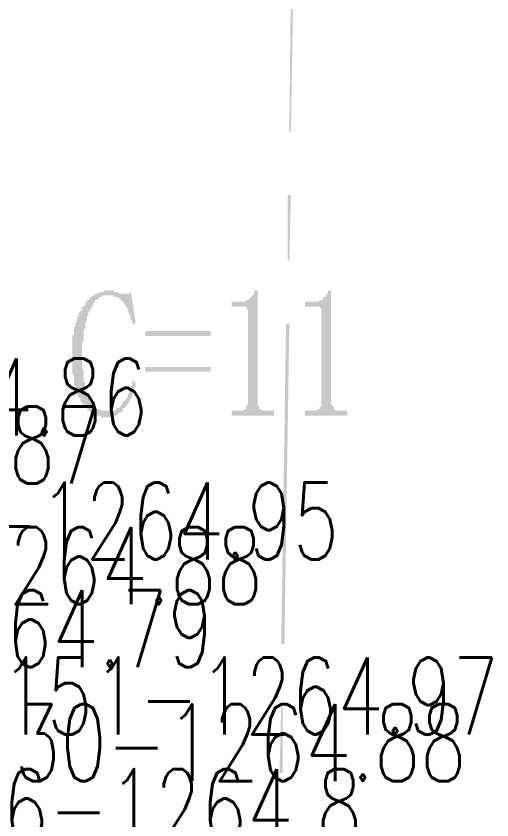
# Model space of a CAD drawing. Header units: millimetres. Extents: x 6156 to 7119, y 3162 to 3647.
# Drawn here: x 6993.06 to 7011.63, y 3552.59 to 3583.95 of the extents above; entities that cross this region are included whole.
import ezdxf
from ezdxf.enums import TextEntityAlignment as Align

# ---------------------------------------------------------------- set-up
doc = ezdxf.new("R2010")
doc.units = ezdxf.units.MM
doc.layers.add('图层1', color=7, linetype='Continuous')
doc.layers.add('点图2', color=30, linetype='Continuous', lineweight=5)
doc.styles.add('HBtxt', font='txt', dxfattribs={"width": 0.7, "bigfont": 'HZTXT'})

msp = doc.modelspace()

# ---------------------------------------------------------------- hatches: boundary and pattern name
at = {"layer": '图层1', "transparency": 33554559}
for points in [[(6996.583, 3568.296), (6996.519, 3568.296), (6996.519, 3568.296), (6996.456, 3568.296), (6996.392, 3568.296), (6996.329, 3568.359), (6996.265, 3568.359), (6996.202, 3568.359), (6996.138, 3568.423), (6996.138, 3568.423), (6996.075, 3568.423), (6996.011, 3568.486), (6995.948, 3568.486), (6995.948, 3568.55), (6995.884, 3568.55), (6995.821, 3568.613), (6995.821, 3568.677), (6995.757, 3568.677), (6995.694, 3568.74), (6995.694, 3568.804), (6995.63, 3568.867), (6995.63, 3568.867), (6995.567, 3568.931), (6995.567, 3568.994), (6995.567, 3569.058), (6995.503, 3569.058), (6995.503, 3569.121), (6995.44, 3569.185), (6995.44, 3569.248), (6995.44, 3569.312), (6995.44, 3569.375), (6995.376, 3569.439), (6995.376, 3569.439), (6995.376, 3569.502), (6995.313, 3569.566), (6995.313, 3569.693), (6995.313, 3569.756), (6995.313, 3569.82), (6995.313, 3569.883), (6995.313, 3569.947), (6995.249, 3570.01), (6995.249, 3570.074), (6995.249, 3570.201), (6995.249, 3570.264), (6995.249, 3570.328), (6995.249, 3570.391), (6995.249, 3570.518), (6995.249, 3570.582), (6995.249, 3570.709), (6995.249, 3570.772), (6995.249, 3570.836), (6995.249, 3570.899), (6995.249, 3570.963), (6995.249, 3571.09), (6995.249, 3571.153), (6995.249, 3571.217), (6995.249, 3571.28), (6995.249, 3571.344), (6995.249, 3571.471), (6995.313, 3571.534), (6995.313, 3571.598), (6995.313, 3571.661), (6995.313, 3571.725), (6995.313, 3571.788), (6995.376, 3571.852), (6995.376, 3571.915), (6995.376, 3571.979), (6995.44, 3572.042), (6995.44, 3572.106), (6995.44, 3572.169), (6995.503, 3572.233), (6995.503, 3572.296), (6995.503, 3572.36), (6995.567, 3572.423), (6995.567, 3572.423), (6995.63, 3572.487), (6995.63, 3572.55), (6995.63, 3572.614), (6995.694, 3572.614), (6995.757, 3572.677), (6995.757, 3572.741), (6995.821, 3572.804), (6995.821, 3572.868), (6995.884, 3572.868), (6995.948, 3572.931), (6995.948, 3572.995), (6996.011, 3572.995), (6996.075, 3573.058), (6996.138, 3573.058), (6996.138, 3573.122), (6996.202, 3573.122), (6996.265, 3573.122), (6996.329, 3573.185), (6996.392, 3573.185), (6996.392, 3573.185), (6996.456, 3573.185), (6996.519, 3573.249), (6996.583, 3573.249), (6996.646, 3573.249), (6996.71, 3573.249), (6996.71, 3573.249), (6996.773, 3573.249), (6996.837, 3573.249), (6996.9, 3573.185), (6996.9, 3573.185), (6996.964, 3573.185), (6997.027, 3573.185), (6997.091, 3573.122), (6997.154, 3573.122), (6997.218, 3573.122), (6997.218, 3573.122), (6997.281, 3573.122), (6997.345, 3573.122), (6997.408, 3573.122), (6997.408, 3573.122), (6997.472, 3573.122), (6997.535, 3573.185), (6997.535, 3573.249), (6997.725, 3571.979), (6997.599, 3571.915), (6997.599, 3572.042), (6997.535, 3572.106), (6997.535, 3572.169), (6997.535, 3572.233), (6997.472, 3572.296), (6997.472, 3572.36), (6997.408, 3572.423), (6997.408, 3572.487), (6997.408, 3572.55), (6997.345, 3572.614), (6997.345, 3572.677), (6997.281, 3572.677), (6997.281, 3572.741), (6997.218, 3572.804), (6997.218, 3572.804), (6997.154, 3572.868), (6997.091, 3572.931), (6997.091, 3572.931), (6997.027, 3572.995), (6996.964, 3572.995), (6996.9, 3572.995), (6996.837, 3573.058), (6996.837, 3573.058), (6996.773, 3573.058), (6996.71, 3573.058), (6996.646, 3573.058), (6996.583, 3573.058), (6996.519, 3573.058), (6996.456, 3573.058), (6996.456, 3573.058), (6996.392, 3572.995), (6996.329, 3572.995), (6996.265, 3572.931), (6996.265, 3572.931), (6996.202, 3572.868), (6996.138, 3572.868), (6996.138, 3572.804), (6996.075, 3572.741), (6996.075, 3572.677), (6996.011, 3572.614), (6996.011, 3572.55), (6995.948, 3572.487), (6995.948, 3572.423), (6995.884, 3572.423), (6995.884, 3572.36), (6995.884, 3572.296), (6995.821, 3572.233), (6995.821, 3572.169), (6995.821, 3572.106), (6995.821, 3572.042), (6995.757, 3571.979), (6995.757, 3571.915), (6995.757, 3571.852), (6995.757, 3571.788), (6995.694, 3571.725), (6995.694, 3571.661), (6995.694, 3571.598), (6995.694, 3571.534), (6995.694, 3571.471), (6995.694, 3571.344), (6995.694, 3571.28), (6995.63, 3571.217), (6995.63, 3571.153), (6995.63, 3571.09), (6995.63, 3571.026), (6995.63, 3570.899), (6995.63, 3570.836), (6995.63, 3570.772), (6995.63, 3570.709), (6995.63, 3570.582), (6995.63, 3570.518), (6995.63, 3570.455), (6995.63, 3570.391), (6995.63, 3570.264), (6995.63, 3570.201), (6995.694, 3570.137), (6995.694, 3570.074), (6995.694, 3570.01), (6995.694, 3569.883), (6995.694, 3569.82), (6995.694, 3569.756), (6995.694, 3569.693), (6995.757, 3569.629), (6995.757, 3569.566), (6995.757, 3569.502), (6995.757, 3569.439), (6995.757, 3569.375), (6995.821, 3569.312), (6995.821, 3569.248), (6995.821, 3569.248), (6995.821, 3569.185), (6995.884, 3569.121), (6995.884, 3569.058), (6995.948, 3568.994), (6995.948, 3568.931), (6996.011, 3568.867), (6996.011, 3568.804), (6996.075, 3568.804), (6996.075, 3568.74), (6996.138, 3568.677), (6996.202, 3568.677), (6996.202, 3568.613), (6996.265, 3568.613), (6996.329, 3568.613), (6996.392, 3568.55), (6996.456, 3568.55), (6996.456, 3568.55), (6996.519, 3568.55), (6996.583, 3568.55), (6996.583, 3568.55), (6996.646, 3568.55), (6996.71, 3568.55), (6996.773, 3568.55), (6996.837, 3568.55), (6996.9, 3568.55), (6996.964, 3568.613), (6996.964, 3568.613), (6997.027, 3568.677), (6997.091, 3568.677), (6997.154, 3568.74), (6997.154, 3568.804), (6997.218, 3568.804), (6997.218, 3568.867), (6997.281, 3568.931), (6997.345, 3568.994), (6997.345, 3568.994), (6997.408, 3569.058), (6997.408, 3569.121), (6997.408, 3569.185), (6997.472, 3569.248), (6997.472, 3569.312), (6997.535, 3569.375), (6997.535, 3569.439), (6997.535, 3569.502), (6997.599, 3569.566), (6997.599, 3569.629), (6997.599, 3569.756), (6997.599, 3569.756), (6997.725, 3569.629), (6997.725, 3569.566), (6997.725, 3569.502), (6997.662, 3569.439), (6997.662, 3569.375), (6997.662, 3569.312), (6997.599, 3569.248), (6997.599, 3569.185), (6997.599, 3569.121), (6997.535, 3569.058), (6997.535, 3568.994), (6997.472, 3568.931), (6997.472, 3568.867), (6997.408, 3568.804), (6997.408, 3568.804), (6997.345, 3568.74), (6997.345, 3568.677), (6997.281, 3568.677), (6997.218, 3568.613), (6997.218, 3568.55), (6997.154, 3568.486), (6997.091, 3568.486), (6997.027, 3568.423), (6997.027, 3568.423), (6996.964, 3568.359), (6996.9, 3568.359), (6996.837, 3568.359), (6996.773, 3568.296), (6996.773, 3568.296), (6996.71, 3568.296), (6996.646, 3568.296), (6996.583, 3568.296)], [(7002.488, 3573.249), (7002.488, 3568.994), (7002.488, 3568.931), (7002.488, 3568.804), (7002.488, 3568.741), (7002.551, 3568.741), (7002.551, 3568.677), (7002.551, 3568.614), (7002.615, 3568.614), (7002.678, 3568.55), (7002.742, 3568.55), (7002.742, 3568.55), (7002.805, 3568.55), (7002.869, 3568.55), (7003.123, 3568.55), (7003.123, 3568.36), (7001.472, 3568.36), (7001.472, 3568.55), (7001.662, 3568.55), (7001.726, 3568.55), (7001.789, 3568.55), (7001.853, 3568.55), (7001.916, 3568.55), (7001.98, 3568.614), (7001.98, 3568.614), (7002.043, 3568.614), (7002.043, 3568.677), (7002.043, 3568.741), (7002.107, 3568.804), (7002.107, 3568.867), (7002.107, 3568.931), (7002.107, 3568.994), (7002.107, 3572.36), (7002.107, 3572.423), (7002.107, 3572.487), (7002.043, 3572.55), (7002.043, 3572.614), (7001.98, 3572.614), (7001.916, 3572.614), (7001.853, 3572.614), (7001.472, 3572.614), (7001.472, 3572.804), (7001.662, 3572.804), (7001.726, 3572.804), (7001.789, 3572.804), (7001.853, 3572.804), (7001.916, 3572.804), (7001.98, 3572.804), (7002.043, 3572.868), (7002.107, 3572.868), (7002.107, 3572.868), (7002.107, 3572.868), (7002.17, 3572.931), (7002.234, 3572.995), (7002.234, 3572.995), (7002.297, 3573.058), (7002.361, 3573.122), (7002.361, 3573.185), (7002.361, 3573.249)], [(7005.345, 3573.249), (7005.345, 3568.994), (7005.345, 3568.931), (7005.345, 3568.804), (7005.409, 3568.741), (7005.409, 3568.741), (7005.472, 3568.677), (7005.472, 3568.614), (7005.472, 3568.614), (7005.536, 3568.55), (7005.599, 3568.55), (7005.663, 3568.55), (7005.726, 3568.55), (7005.79, 3568.55), (7005.98, 3568.55), (7005.98, 3568.36), (7004.329, 3568.36), (7004.329, 3568.55), (7004.583, 3568.55), (7004.647, 3568.55), (7004.71, 3568.55), (7004.774, 3568.55), (7004.774, 3568.55), (7004.837, 3568.614), (7004.901, 3568.614), (7004.901, 3568.614), (7004.901, 3568.677), (7004.964, 3568.741), (7004.964, 3568.804), (7004.964, 3568.867), (7004.964, 3568.931), (7004.964, 3568.994), (7004.964, 3572.36), (7004.964, 3572.423), (7004.964, 3572.487), (7004.964, 3572.55), (7004.901, 3572.614), (7004.837, 3572.614), (7004.774, 3572.614), (7004.774, 3572.614), (7004.329, 3572.614), (7004.329, 3572.804), (7004.583, 3572.804), (7004.647, 3572.804), (7004.71, 3572.804), (7004.774, 3572.804), (7004.774, 3572.804), (7004.837, 3572.804), (7004.901, 3572.868), (7004.964, 3572.868), (7005.028, 3572.868), (7005.028, 3572.868), (7005.028, 3572.931), (7005.091, 3572.995), (7005.155, 3572.995), (7005.155, 3573.058), (7005.218, 3573.122), (7005.218, 3573.185), (7005.282, 3573.249)]]:
    msp.add_hatch(color=256, dxfattribs=at).paths.add_polyline_path(points)

# ---------------------------------------------------------------- linework, layer by layer
for points in [[(7003.847, 3590.932), (7003.784, 3579.439), (7003.72, 3579.439)], [(7003.974, 3590.932), (7003.847, 3590.932), (7003.784, 3579.439)], [(7003.784, 3576.963), (7003.657, 3576.963), (7003.72, 3574.423)], [(7003.657, 3576.963), (7003.72, 3574.423), (7003.657, 3574.423)], [(7003.593, 3571.947), (7003.53, 3559.438), (7003.403, 3559.438)], [(7003.72, 3571.947), (7003.593, 3571.947), (7003.53, 3559.438)], [(7003.403, 3556.961), (7003.466, 3554.422), (7003.339, 3554.422)], [(7003.466, 3556.961), (7003.403, 3556.961), (7003.466, 3554.422)]]:
    msp.add_solid(points, dxfattribs=at)
at = {"layer": '图层1', "lineweight": -3, "transparency": 33554559}
for points in [[(6998.106, 3571.471), (6998.106, 3571.661), (7000.646, 3571.471), (7000.646, 3571.661)], [(6998.106, 3570.074), (6998.106, 3570.264), (7000.646, 3570.074), (7000.646, 3570.264)]]:
    msp.add_solid(points, dxfattribs=at)

# ---------------------------------------------------------------- texts
at = {"layer": '点图2', "style": 'HBtxt', "width": 0.7}
for s, p in [('820-1264.86', (6978.771, 3569.085)), ('775-1264.87', (6976.944, 3567.219)), ('1014-1264.95', (6984.423, 3564.252)), ('965-1264.88', (6983.239, 3562.504)), ('889-1264.79', (6981.33, 3560.053)), ('1151-1264.97', (6990.656, 3557.427)), ('1130-1264.88', (6989.395, 3555.604)), ('1096-1264.8', (6987.129, 3553.075))]:
    msp.add_text(s, height=3, dxfattribs=at).set_placement(p, align=Align.MIDDLE_LEFT)

doc.saveas('drawing.dxf')
